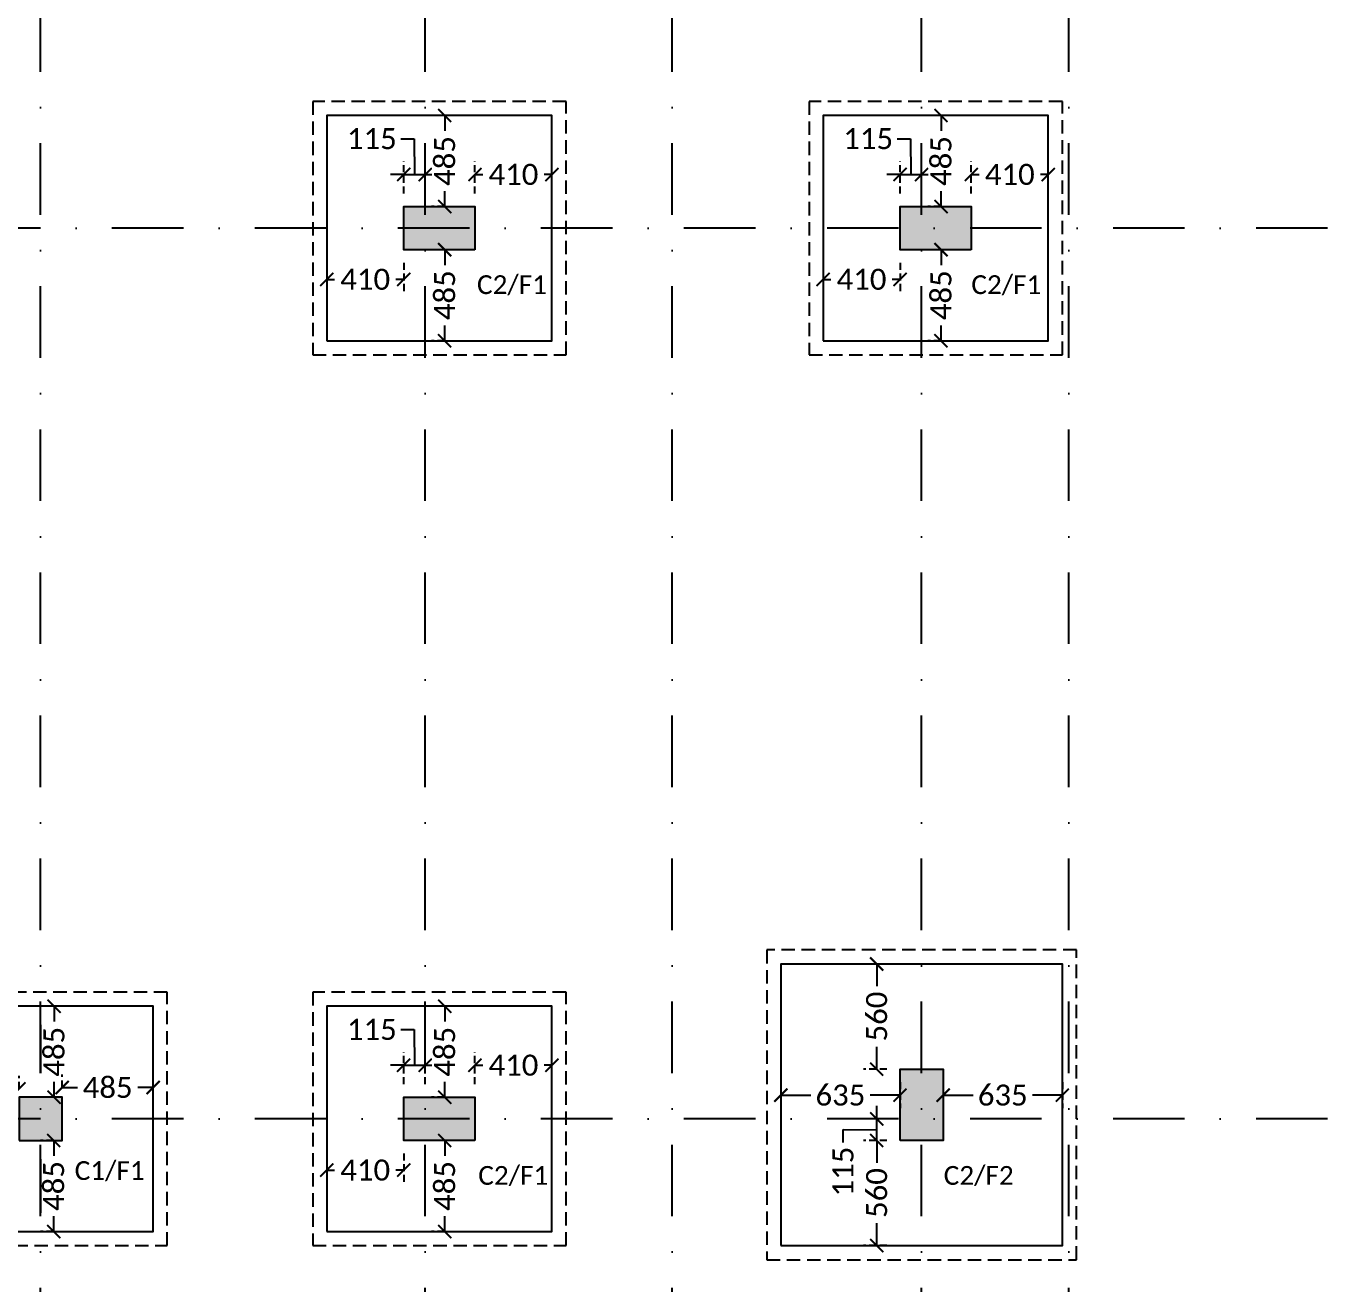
# Model space of a CAD drawing. Header units: millimetres. Extents: x -176651 to 954389, y -469666 to 486614.
# Drawn here: x 791131 to 798115, y 273996 to 280695 of the extents above; entities that cross this region are included whole.
import ezdxf
from ezdxf.xclip import XClip

# ---------------------------------------------------------------- set-up
doc = ezdxf.new("R2010")
doc.units = ezdxf.units.MM
doc.header["$LTSCALE"] = 150
doc.header["$XCLIPFRAME"] = 2
for name, pattern in [('3BHK-W(SB)$0$HIDDEN', [0.375, 0.25, -0.125]), ('DASHDOTX2', [50.8, 25.4, -12.7, 0, -12.7]), ('HIDDEN2', [4.7625, 3.175, -1.5875])]:
    doc.linetypes.add(name, pattern=pattern)
for name, color, linetype in [('ad-Column', 3, 'Continuous'), ('ad-Column Hatch', 125, 'Continuous'), ('ad-Footing line', 2, 'Continuous'), ('ad-Grid', 8, 'DASHDOTX2'), ('ad-PCC line', 8, 'HIDDEN2'), ('ad-Road', 2, 'Continuous'), ('ad-Road Hatch', 8, 'Continuous')]:
    doc.layers.add(name, color=color, linetype=linetype)
doc.layers.add('ad-Foundation text', color=6, linetype='Continuous', true_color=0xff00ff)
doc.layers.add('ad-Internal Dimensions', color=5, linetype='Continuous', true_color=0x0000ff)
doc.styles.get("Standard").update_dxf_attribs({"font": 'calibril.ttf'})
doc.dimstyles.new('A-75-DIM-INT (Framing)', dxfattribs={"dimscale": 100, "dimtxt": 1.6, "dimasz": 1, "dimexe": 1, "dimexo": 1, "dimgap": 0.5, "dimtad": 0, "dimdec": 0, "dimdsep": 46, "dimtxsty": 'Standard', "dimblk": 'ARCHTICK', "dimcen": 0.025, "dimclrd": 5, "dimclre": 5, "dimclrt": 256, "dimazin": 2, "dimtfac": 1, "dimtdec": 0, "dimtmove": 1, "dimatfit": 0, "dimldrblk": 'ARCHTICK', "dimfxl": 1, "dimfxlon": 1, "dimtfill": 1, "dimtolj": 1, "dimtzin": 0, "dimarcsym": 0})

# ---------------------------------------------------------------- blocks, each defined once
blk = doc.blocks.new('_ArchTick')
at = {"color": 0, "linetype": 'ByBlock', "const_width": 0.15}
blk.add_lwpolyline([(-0.5, -0.5), (0.5, 0.5)], dxfattribs=at)
blk = doc.blocks.new('*D128')
at = {"layer": 'ad-Internal Dimensions', "lineweight": -2}
for p, q in [((-7254.4, 361.1), (-7184.4, 361.1)), ((-7184.4, 361.1), (-7182.5, 170.7)), ((-7240, 170.7), (-7310, 170.7)), ((-7240, 170.7), (-7125, 170.7)), ((-7125, 170.7), (-7055, 170.7))]:
    blk.add_line(p, q, dxfattribs=at)
at = {"layer": 'ad-Internal Dimensions', "linetype": '3BHK-W(SB)$0$HIDDEN', "lineweight": -2}
for p, q in [((-7240, 70), (-7240, 240.7)), ((-7125, 70), (-7125, 240.7))]:
    blk.add_line(p, q, dxfattribs=at)
at = {"layer": 'Defpoints', "color": 0}
for p in [(-7125, 170.7), (-7240, 0), (-7125, 0)]:
    blk.add_point(p, dxfattribs=at)
at = {"layer": 'ad-Internal Dimensions', "lineweight": -2, "xscale": 70, "yscale": 70, "zscale": 70}
blk.add_blockref('_ArchTick', (-7240, 170.7), dxfattribs=at)
at = {"layer": 'ad-Internal Dimensions', "lineweight": -2, "xscale": 70, "yscale": 70, "zscale": 70, "rotation": 180}
blk.add_blockref('_ArchTick', (-7125, 170.7), dxfattribs=at)
at = {"layer": 'ad-Internal Dimensions', "insert": (-7409.6, 361.1), "char_height": 112, "attachment_point": 5, "bg_fill": 3, "box_fill_scale": 1.1, "bg_fill_color": 257, "bg_fill_transparency": 0}
blk.add_mtext('\\A1;115', dxfattribs=at)
blk = doc.blocks.new('*D129')
at = {"layer": 'ad-Internal Dimensions', "linetype": '3BHK-W(SB)$0$HIDDEN', "lineweight": -2}
for p, q in [((-7021.5, -230), (-7091.5, -230)), ((-7021.5, -715), (-7091.5, -715))]:
    blk.add_line(p, q, dxfattribs=at)
at = {"layer": 'ad-Internal Dimensions', "lineweight": -2}
for p, q in [((-7021.5, -230), (-7021.5, -311.5)), ((-7021.5, -715), (-7021.5, -633.5))]:
    blk.add_line(p, q, dxfattribs=at)
at = {"layer": 'Defpoints', "color": 0}
for p in [(-6960.5, -230), (-7021.5, -715), (-6960.5, -715)]:
    blk.add_point(p, dxfattribs=at)
at = {"layer": 'ad-Internal Dimensions', "lineweight": -2, "xscale": 70, "yscale": 70, "zscale": 70}
for p, rotation in [((-7021.5, -230), 90), ((-7021.5, -715), 270)]:
    blk.add_blockref('_ArchTick', p, dxfattribs=dict(at, rotation=rotation))
at = {"layer": 'ad-Internal Dimensions', "insert": (-7021.5, -472.5), "char_height": 112, "attachment_point": 5, "rotation": 90, "bg_fill": 3, "box_fill_scale": 1.1, "bg_fill_color": 257, "bg_fill_transparency": 0}
blk.add_mtext('\\A1;485', dxfattribs=at)
blk = doc.blocks.new('*D130')
at = {"layer": 'ad-Internal Dimensions', "linetype": '3BHK-W(SB)$0$HIDDEN', "lineweight": -2}
for p, q in [((-7021.5, 485), (-7091.5, 485)), ((-7021.5, 0), (-7091.5, 0))]:
    blk.add_line(p, q, dxfattribs=at)
at = {"layer": 'ad-Internal Dimensions', "lineweight": -2}
for p, q in [((-7021.5, 485), (-7021.5, 403.5)), ((-7021.5, 0), (-7021.5, 81.5))]:
    blk.add_line(p, q, dxfattribs=at)
at = {"layer": 'Defpoints', "color": 0}
for p in [(-7021.5, 485), (-6960.5, 485), (-6960.5, 0)]:
    blk.add_point(p, dxfattribs=at)
at = {"layer": 'ad-Internal Dimensions', "lineweight": -2, "xscale": 70, "yscale": 70, "zscale": 70}
for p, rotation in [((-7021.5, 485), 90), ((-7021.5, 0), 270)]:
    blk.add_blockref('_ArchTick', p, dxfattribs=dict(at, rotation=rotation))
at = {"layer": 'ad-Internal Dimensions', "insert": (-7021.5, 242.5), "char_height": 112, "attachment_point": 5, "rotation": 90, "bg_fill": 3, "box_fill_scale": 1.1, "bg_fill_color": 257, "bg_fill_transparency": 0}
blk.add_mtext('\\A1;485', dxfattribs=at)
blk = doc.blocks.new('*D131')
at = {"layer": 'ad-Internal Dimensions', "linetype": '3BHK-W(SB)$0$HIDDEN', "lineweight": -2}
for p, q in [((-7650, -300), (-7650, -458.1)), ((-7240, -300), (-7240, -458.1))]:
    blk.add_line(p, q, dxfattribs=at)
at = {"layer": 'ad-Internal Dimensions', "lineweight": -2}
for p, q in [((-7650, -388.1), (-7608.4, -388.1)), ((-7240, -388.1), (-7281.6, -388.1))]:
    blk.add_line(p, q, dxfattribs=at)
at = {"layer": 'Defpoints', "color": 0}
for p in [(-7650, -230), (-7240, -230), (-7650, -388.1)]:
    blk.add_point(p, dxfattribs=at)
at = {"layer": 'ad-Internal Dimensions', "lineweight": -2, "xscale": 70, "yscale": 70, "zscale": 70, "rotation": 180}
blk.add_blockref('_ArchTick', (-7650, -388.1), dxfattribs=at)
at = {"layer": 'ad-Internal Dimensions', "lineweight": -2, "xscale": 70, "yscale": 70, "zscale": 70}
blk.add_blockref('_ArchTick', (-7240, -388.1), dxfattribs=at)
at = {"layer": 'ad-Internal Dimensions', "insert": (-7445, -388.1), "char_height": 112, "attachment_point": 5, "bg_fill": 3, "box_fill_scale": 1.1, "bg_fill_color": 257, "bg_fill_transparency": 0}
blk.add_mtext('\\A1;410', dxfattribs=at)
blk = doc.blocks.new('*D132')
at = {"layer": 'ad-Internal Dimensions', "linetype": '3BHK-W(SB)$0$HIDDEN', "lineweight": -2}
for p, q in [((-6860, 70), (-6860, 240.7)), ((-6450, 70), (-6450, 240.7))]:
    blk.add_line(p, q, dxfattribs=at)
at = {"layer": 'ad-Internal Dimensions', "lineweight": -2}
for p, q in [((-6860, 170.7), (-6818.4, 170.7)), ((-6450, 170.7), (-6491.6, 170.7))]:
    blk.add_line(p, q, dxfattribs=at)
at = {"layer": 'Defpoints', "color": 0}
for p in [(-6860, 170.7), (-6860, 0), (-6450, 0)]:
    blk.add_point(p, dxfattribs=at)
at = {"layer": 'ad-Internal Dimensions', "lineweight": -2, "xscale": 70, "yscale": 70, "zscale": 70, "rotation": 180}
blk.add_blockref('_ArchTick', (-6860, 170.7), dxfattribs=at)
at = {"layer": 'ad-Internal Dimensions', "lineweight": -2, "xscale": 70, "yscale": 70, "zscale": 70}
blk.add_blockref('_ArchTick', (-6450, 170.7), dxfattribs=at)
at = {"layer": 'ad-Internal Dimensions', "insert": (-6655, 170.7), "char_height": 112, "attachment_point": 5, "bg_fill": 3, "box_fill_scale": 1.1, "bg_fill_color": 257, "bg_fill_transparency": 0}
blk.add_mtext('\\A1;410', dxfattribs=at)
blk = doc.blocks.new('*D133')
at = {"layer": 'ad-Internal Dimensions', "lineweight": -2}
for p, q in [((-4609.4, 361.1), (-4539.4, 361.1)), ((-4539.4, 361.1), (-4537.5, 170.7)), ((-4595, 170.7), (-4665, 170.7)), ((-4595, 170.7), (-4480, 170.7)), ((-4480, 170.7), (-4410, 170.7))]:
    blk.add_line(p, q, dxfattribs=at)
at = {"layer": 'ad-Internal Dimensions', "linetype": '3BHK-W(SB)$0$HIDDEN', "lineweight": -2}
for p, q in [((-4595, 70), (-4595, 240.7)), ((-4480, 70), (-4480, 240.7))]:
    blk.add_line(p, q, dxfattribs=at)
at = {"layer": 'Defpoints', "color": 0}
for p in [(-4480, 170.7), (-4595, 0), (-4480, 0)]:
    blk.add_point(p, dxfattribs=at)
at = {"layer": 'ad-Internal Dimensions', "lineweight": -2, "xscale": 70, "yscale": 70, "zscale": 70}
blk.add_blockref('_ArchTick', (-4595, 170.7), dxfattribs=at)
at = {"layer": 'ad-Internal Dimensions', "lineweight": -2, "xscale": 70, "yscale": 70, "zscale": 70, "rotation": 180}
blk.add_blockref('_ArchTick', (-4480, 170.7), dxfattribs=at)
at = {"layer": 'ad-Internal Dimensions', "insert": (-4764.6, 361.1), "char_height": 112, "attachment_point": 5, "bg_fill": 3, "box_fill_scale": 1.1, "bg_fill_color": 257, "bg_fill_transparency": 0}
blk.add_mtext('\\A1;115', dxfattribs=at)
blk = doc.blocks.new('*D134')
at = {"layer": 'ad-Internal Dimensions', "linetype": '3BHK-W(SB)$0$HIDDEN', "lineweight": -2}
for p, q in [((-4376.5, -230), (-4446.5, -230)), ((-4376.5, -715), (-4446.5, -715))]:
    blk.add_line(p, q, dxfattribs=at)
at = {"layer": 'ad-Internal Dimensions', "lineweight": -2}
for p, q in [((-4376.5, -230), (-4376.5, -311.5)), ((-4376.5, -715), (-4376.5, -633.5))]:
    blk.add_line(p, q, dxfattribs=at)
at = {"layer": 'Defpoints', "color": 0}
for p in [(-4315.5, -230), (-4376.5, -715), (-4315.5, -715)]:
    blk.add_point(p, dxfattribs=at)
at = {"layer": 'ad-Internal Dimensions', "lineweight": -2, "xscale": 70, "yscale": 70, "zscale": 70}
for p, rotation in [((-4376.5, -230), 90), ((-4376.5, -715), 270)]:
    blk.add_blockref('_ArchTick', p, dxfattribs=dict(at, rotation=rotation))
at = {"layer": 'ad-Internal Dimensions', "insert": (-4376.5, -472.5), "char_height": 112, "attachment_point": 5, "rotation": 90, "bg_fill": 3, "box_fill_scale": 1.1, "bg_fill_color": 257, "bg_fill_transparency": 0}
blk.add_mtext('\\A1;485', dxfattribs=at)
blk = doc.blocks.new('*D135')
at = {"layer": 'ad-Internal Dimensions', "linetype": '3BHK-W(SB)$0$HIDDEN', "lineweight": -2}
for p, q in [((-4376.5, 485), (-4446.5, 485)), ((-4376.5, 0), (-4446.5, 0))]:
    blk.add_line(p, q, dxfattribs=at)
at = {"layer": 'ad-Internal Dimensions', "lineweight": -2}
for p, q in [((-4376.5, 485), (-4376.5, 403.5)), ((-4376.5, 0), (-4376.5, 81.5))]:
    blk.add_line(p, q, dxfattribs=at)
at = {"layer": 'Defpoints', "color": 0}
for p in [(-4376.5, 485), (-4315.5, 485), (-4315.5, 0)]:
    blk.add_point(p, dxfattribs=at)
at = {"layer": 'ad-Internal Dimensions', "lineweight": -2, "xscale": 70, "yscale": 70, "zscale": 70}
for p, rotation in [((-4376.5, 485), 90), ((-4376.5, 0), 270)]:
    blk.add_blockref('_ArchTick', p, dxfattribs=dict(at, rotation=rotation))
at = {"layer": 'ad-Internal Dimensions', "insert": (-4376.5, 242.5), "char_height": 112, "attachment_point": 5, "rotation": 90, "bg_fill": 3, "box_fill_scale": 1.1, "bg_fill_color": 257, "bg_fill_transparency": 0}
blk.add_mtext('\\A1;485', dxfattribs=at)
blk = doc.blocks.new('*D136')
at = {"layer": 'ad-Internal Dimensions', "linetype": '3BHK-W(SB)$0$HIDDEN', "lineweight": -2}
for p, q in [((-5005, -300), (-5005, -458.1)), ((-4595, -300), (-4595, -458.1))]:
    blk.add_line(p, q, dxfattribs=at)
at = {"layer": 'ad-Internal Dimensions', "lineweight": -2}
for p, q in [((-5005, -388.1), (-4963.4, -388.1)), ((-4595, -388.1), (-4636.6, -388.1))]:
    blk.add_line(p, q, dxfattribs=at)
at = {"layer": 'Defpoints', "color": 0}
for p in [(-5005, -230), (-4595, -230), (-5005, -388.1)]:
    blk.add_point(p, dxfattribs=at)
at = {"layer": 'ad-Internal Dimensions', "lineweight": -2, "xscale": 70, "yscale": 70, "zscale": 70, "rotation": 180}
blk.add_blockref('_ArchTick', (-5005, -388.1), dxfattribs=at)
at = {"layer": 'ad-Internal Dimensions', "lineweight": -2, "xscale": 70, "yscale": 70, "zscale": 70}
blk.add_blockref('_ArchTick', (-4595, -388.1), dxfattribs=at)
at = {"layer": 'ad-Internal Dimensions', "insert": (-4800, -388.1), "char_height": 112, "attachment_point": 5, "bg_fill": 3, "box_fill_scale": 1.1, "bg_fill_color": 257, "bg_fill_transparency": 0}
blk.add_mtext('\\A1;410', dxfattribs=at)
blk = doc.blocks.new('*D137')
at = {"layer": 'ad-Internal Dimensions', "linetype": '3BHK-W(SB)$0$HIDDEN', "lineweight": -2}
for p, q in [((-4215, 70), (-4215, 240.7)), ((-3805, 70), (-3805, 240.7))]:
    blk.add_line(p, q, dxfattribs=at)
at = {"layer": 'ad-Internal Dimensions', "lineweight": -2}
for p, q in [((-4215, 170.7), (-4173.4, 170.7)), ((-3805, 170.7), (-3846.6, 170.7))]:
    blk.add_line(p, q, dxfattribs=at)
at = {"layer": 'Defpoints', "color": 0}
for p in [(-4215, 170.7), (-4215, 0), (-3805, 0)]:
    blk.add_point(p, dxfattribs=at)
at = {"layer": 'ad-Internal Dimensions', "lineweight": -2, "xscale": 70, "yscale": 70, "zscale": 70, "rotation": 180}
blk.add_blockref('_ArchTick', (-4215, 170.7), dxfattribs=at)
at = {"layer": 'ad-Internal Dimensions', "lineweight": -2, "xscale": 70, "yscale": 70, "zscale": 70}
blk.add_blockref('_ArchTick', (-3805, 170.7), dxfattribs=at)
at = {"layer": 'ad-Internal Dimensions', "insert": (-4010, 170.7), "char_height": 112, "attachment_point": 5, "bg_fill": 3, "box_fill_scale": 1.1, "bg_fill_color": 257, "bg_fill_transparency": 0}
blk.add_mtext('\\A1;410', dxfattribs=at)
blk = doc.blocks.new('*D143')
at = {"layer": 'ad-Internal Dimensions', "lineweight": -2}
for p, q in [((-7254.4, -4383.9), (-7184.4, -4383.9)), ((-7184.4, -4383.9), (-7182.5, -4574.3)), ((-7240, -4574.3), (-7310, -4574.3)), ((-7240, -4574.3), (-7125, -4574.3)), ((-7125, -4574.3), (-7055, -4574.3))]:
    blk.add_line(p, q, dxfattribs=at)
at = {"layer": 'ad-Internal Dimensions', "linetype": '3BHK-W(SB)$0$HIDDEN', "lineweight": -2}
for p, q in [((-7240, -4675), (-7240, -4504.3)), ((-7125, -4675), (-7125, -4504.3))]:
    blk.add_line(p, q, dxfattribs=at)
at = {"layer": 'Defpoints', "color": 0}
for p in [(-7125, -4574.3), (-7240, -4745), (-7125, -4745)]:
    blk.add_point(p, dxfattribs=at)
at = {"layer": 'ad-Internal Dimensions', "lineweight": -2, "xscale": 70, "yscale": 70, "zscale": 70}
blk.add_blockref('_ArchTick', (-7240, -4574.3), dxfattribs=at)
at = {"layer": 'ad-Internal Dimensions', "lineweight": -2, "xscale": 70, "yscale": 70, "zscale": 70, "rotation": 180}
blk.add_blockref('_ArchTick', (-7125, -4574.3), dxfattribs=at)
at = {"layer": 'ad-Internal Dimensions', "insert": (-7409.6, -4383.9), "char_height": 112, "attachment_point": 5, "bg_fill": 3, "box_fill_scale": 1.1, "bg_fill_color": 257, "bg_fill_transparency": 0}
blk.add_mtext('\\A1;115', dxfattribs=at)
blk = doc.blocks.new('*D144')
at = {"layer": 'ad-Internal Dimensions', "linetype": '3BHK-W(SB)$0$HIDDEN', "lineweight": -2}
for p, q in [((-7021.5, -4975), (-7091.5, -4975)), ((-7021.5, -5460), (-7091.5, -5460))]:
    blk.add_line(p, q, dxfattribs=at)
at = {"layer": 'ad-Internal Dimensions', "lineweight": -2}
for p, q in [((-7021.5, -4975), (-7021.5, -5056.5)), ((-7021.5, -5460), (-7021.5, -5378.5))]:
    blk.add_line(p, q, dxfattribs=at)
at = {"layer": 'Defpoints', "color": 0}
for p in [(-6960.5, -4975), (-7021.5, -5460), (-6960.5, -5460)]:
    blk.add_point(p, dxfattribs=at)
at = {"layer": 'ad-Internal Dimensions', "lineweight": -2, "xscale": 70, "yscale": 70, "zscale": 70}
for p, rotation in [((-7021.5, -4975), 90), ((-7021.5, -5460), 270)]:
    blk.add_blockref('_ArchTick', p, dxfattribs=dict(at, rotation=rotation))
at = {"layer": 'ad-Internal Dimensions', "insert": (-7021.5, -5217.5), "char_height": 112, "attachment_point": 5, "rotation": 90, "bg_fill": 3, "box_fill_scale": 1.1, "bg_fill_color": 257, "bg_fill_transparency": 0}
blk.add_mtext('\\A1;485', dxfattribs=at)
blk = doc.blocks.new('*D145')
at = {"layer": 'ad-Internal Dimensions', "linetype": '3BHK-W(SB)$0$HIDDEN', "lineweight": -2}
for p, q in [((-7021.5, -4260), (-7091.5, -4260)), ((-7021.5, -4745), (-7091.5, -4745))]:
    blk.add_line(p, q, dxfattribs=at)
at = {"layer": 'ad-Internal Dimensions', "lineweight": -2}
for p, q in [((-7021.5, -4260), (-7021.5, -4341.5)), ((-7021.5, -4745), (-7021.5, -4663.5))]:
    blk.add_line(p, q, dxfattribs=at)
at = {"layer": 'Defpoints', "color": 0}
for p in [(-7021.5, -4260), (-6960.5, -4260), (-6960.5, -4745)]:
    blk.add_point(p, dxfattribs=at)
at = {"layer": 'ad-Internal Dimensions', "lineweight": -2, "xscale": 70, "yscale": 70, "zscale": 70}
for p, rotation in [((-7021.5, -4260), 90), ((-7021.5, -4745), 270)]:
    blk.add_blockref('_ArchTick', p, dxfattribs=dict(at, rotation=rotation))
at = {"layer": 'ad-Internal Dimensions', "insert": (-7021.5, -4502.5), "char_height": 112, "attachment_point": 5, "rotation": 90, "bg_fill": 3, "box_fill_scale": 1.1, "bg_fill_color": 257, "bg_fill_transparency": 0}
blk.add_mtext('\\A1;485', dxfattribs=at)
blk = doc.blocks.new('*D146')
at = {"layer": 'ad-Internal Dimensions', "linetype": '3BHK-W(SB)$0$HIDDEN', "lineweight": -2}
for p, q in [((-7650, -5045), (-7650, -5203.1)), ((-7240, -5045), (-7240, -5203.1))]:
    blk.add_line(p, q, dxfattribs=at)
at = {"layer": 'ad-Internal Dimensions', "lineweight": -2}
for p, q in [((-7650, -5133.1), (-7608.4, -5133.1)), ((-7240, -5133.1), (-7281.6, -5133.1))]:
    blk.add_line(p, q, dxfattribs=at)
at = {"layer": 'Defpoints', "color": 0}
for p in [(-7650, -4975), (-7240, -4975), (-7650, -5133.1)]:
    blk.add_point(p, dxfattribs=at)
at = {"layer": 'ad-Internal Dimensions', "lineweight": -2, "xscale": 70, "yscale": 70, "zscale": 70, "rotation": 180}
blk.add_blockref('_ArchTick', (-7650, -5133.1), dxfattribs=at)
at = {"layer": 'ad-Internal Dimensions', "lineweight": -2, "xscale": 70, "yscale": 70, "zscale": 70}
blk.add_blockref('_ArchTick', (-7240, -5133.1), dxfattribs=at)
at = {"layer": 'ad-Internal Dimensions', "insert": (-7445, -5133.1), "char_height": 112, "attachment_point": 5, "bg_fill": 3, "box_fill_scale": 1.1, "bg_fill_color": 257, "bg_fill_transparency": 0}
blk.add_mtext('\\A1;410', dxfattribs=at)
blk = doc.blocks.new('*D147')
at = {"layer": 'ad-Internal Dimensions', "linetype": '3BHK-W(SB)$0$HIDDEN', "lineweight": -2}
for p, q in [((-6860, -4675), (-6860, -4504.3)), ((-6450, -4675), (-6450, -4504.3))]:
    blk.add_line(p, q, dxfattribs=at)
at = {"layer": 'ad-Internal Dimensions', "lineweight": -2}
for p, q in [((-6860, -4574.3), (-6818.4, -4574.3)), ((-6450, -4574.3), (-6491.6, -4574.3))]:
    blk.add_line(p, q, dxfattribs=at)
at = {"layer": 'Defpoints', "color": 0}
for p in [(-6860, -4574.3), (-6860, -4745), (-6450, -4745)]:
    blk.add_point(p, dxfattribs=at)
at = {"layer": 'ad-Internal Dimensions', "lineweight": -2, "xscale": 70, "yscale": 70, "zscale": 70, "rotation": 180}
blk.add_blockref('_ArchTick', (-6860, -4574.3), dxfattribs=at)
at = {"layer": 'ad-Internal Dimensions', "lineweight": -2, "xscale": 70, "yscale": 70, "zscale": 70}
blk.add_blockref('_ArchTick', (-6450, -4574.3), dxfattribs=at)
at = {"layer": 'ad-Internal Dimensions', "insert": (-6655, -4574.3), "char_height": 112, "attachment_point": 5, "bg_fill": 3, "box_fill_scale": 1.1, "bg_fill_color": 257, "bg_fill_transparency": 0}
blk.add_mtext('\\A1;410', dxfattribs=at)
blk = doc.blocks.new('*D215')
at = {"layer": 'ad-Internal Dimensions', "linetype": '3BHK-W(SB)$0$HIDDEN', "lineweight": -2}
for p, q in [((-4665, -4035), (-4789.3, -4035)), ((-4665, -4595), (-4789.3, -4595))]:
    blk.add_line(p, q, dxfattribs=at)
at = {"layer": 'ad-Internal Dimensions', "lineweight": -2}
for p, q in [((-4719.3, -4035), (-4719.3, -4153.7)), ((-4719.3, -4595), (-4719.3, -4476.3))]:
    blk.add_line(p, q, dxfattribs=at)
at = {"layer": 'Defpoints', "color": 0}
for p in [(-4719.3, -4035), (-4595, -4035), (-4595, -4595)]:
    blk.add_point(p, dxfattribs=at)
at = {"layer": 'ad-Internal Dimensions', "lineweight": -2, "xscale": 70, "yscale": 70, "zscale": 70}
for p, rotation in [((-4719.3, -4035), 90), ((-4719.3, -4595), 270)]:
    blk.add_blockref('_ArchTick', p, dxfattribs=dict(at, rotation=rotation))
at = {"layer": 'ad-Internal Dimensions', "insert": (-4719.3, -4315), "char_height": 112, "attachment_point": 5, "rotation": 90, "bg_fill": 3, "box_fill_scale": 1.1, "bg_fill_color": 257, "bg_fill_transparency": 0}
blk.add_mtext('\\A1;560', dxfattribs=at)
blk = doc.blocks.new('*D216')
at = {"layer": 'ad-Internal Dimensions', "linetype": '3BHK-W(SB)$0$HIDDEN', "lineweight": -2}
for p, q in [((-4665, -4975), (-4789.3, -4975)), ((-4665, -5535), (-4789.3, -5535))]:
    blk.add_line(p, q, dxfattribs=at)
at = {"layer": 'ad-Internal Dimensions', "lineweight": -2}
for p, q in [((-4719.3, -4975), (-4719.3, -5093.7)), ((-4719.3, -5535), (-4719.3, -5416.3))]:
    blk.add_line(p, q, dxfattribs=at)
at = {"layer": 'Defpoints', "color": 0}
for p in [(-4595, -4975), (-4719.3, -5535), (-4595, -5535)]:
    blk.add_point(p, dxfattribs=at)
at = {"layer": 'ad-Internal Dimensions', "lineweight": -2, "xscale": 70, "yscale": 70, "zscale": 70}
for p, rotation in [((-4719.3, -4975), 90), ((-4719.3, -5535), 270)]:
    blk.add_blockref('_ArchTick', p, dxfattribs=dict(at, rotation=rotation))
at = {"layer": 'ad-Internal Dimensions', "insert": (-4719.3, -5255), "char_height": 112, "attachment_point": 5, "rotation": 90, "bg_fill": 3, "box_fill_scale": 1.1, "bg_fill_color": 257, "bg_fill_transparency": 0}
blk.add_mtext('\\A1;560', dxfattribs=at)
blk = doc.blocks.new('*D217')
at = {"layer": 'ad-Internal Dimensions', "lineweight": -2}
for p, q in [((-4719.3, -4860), (-4719.3, -4790)), ((-4719.3, -4975), (-4719.3, -4860)), ((-4898.6, -4985.7), (-4898.6, -4915.7)), ((-4898.6, -4915.7), (-4719.3, -4917.5)), ((-4719.3, -4975), (-4719.3, -5045))]:
    blk.add_line(p, q, dxfattribs=at)
at = {"layer": 'ad-Internal Dimensions', "linetype": '3BHK-W(SB)$0$HIDDEN', "lineweight": -2}
for p, q in [((-4665, -4860), (-4789.3, -4860)), ((-4665, -4975), (-4789.3, -4975))]:
    blk.add_line(p, q, dxfattribs=at)
at = {"layer": 'Defpoints', "color": 0}
for p in [(-4719.3, -4860), (-4595, -4860), (-4595, -4975)]:
    blk.add_point(p, dxfattribs=at)
at = {"layer": 'ad-Internal Dimensions', "lineweight": -2, "xscale": 70, "yscale": 70, "zscale": 70}
for p, rotation in [((-4719.3, -4860), 270), ((-4719.3, -4975), 90)]:
    blk.add_blockref('_ArchTick', p, dxfattribs=dict(at, rotation=rotation))
at = {"layer": 'ad-Internal Dimensions', "insert": (-4898.6, -5140.9), "char_height": 112, "attachment_point": 5, "rotation": 90, "bg_fill": 3, "box_fill_scale": 1.1, "bg_fill_color": 257, "bg_fill_transparency": 0}
blk.add_mtext('\\A1;115', dxfattribs=at)
blk = doc.blocks.new('*D218')
at = {"layer": 'ad-Internal Dimensions', "linetype": '3BHK-W(SB)$0$HIDDEN', "lineweight": -2}
for p, q in [((-5230, -4665), (-5230, -4803.8)), ((-4595, -4665), (-4595, -4803.8))]:
    blk.add_line(p, q, dxfattribs=at)
at = {"layer": 'ad-Internal Dimensions', "lineweight": -2}
for p, q in [((-5230, -4733.8), (-5070.7, -4733.8)), ((-4595, -4733.8), (-4754.3, -4733.8))]:
    blk.add_line(p, q, dxfattribs=at)
at = {"layer": 'Defpoints', "color": 0}
for p in [(-5230, -4595), (-4595, -4595), (-5230, -4733.8)]:
    blk.add_point(p, dxfattribs=at)
at = {"layer": 'ad-Internal Dimensions', "lineweight": -2, "xscale": 70, "yscale": 70, "zscale": 70, "rotation": 180}
blk.add_blockref('_ArchTick', (-5230, -4733.8), dxfattribs=at)
at = {"layer": 'ad-Internal Dimensions', "lineweight": -2, "xscale": 70, "yscale": 70, "zscale": 70}
blk.add_blockref('_ArchTick', (-4595, -4733.8), dxfattribs=at)
at = {"layer": 'ad-Internal Dimensions', "insert": (-4912.5, -4733.8), "char_height": 112, "attachment_point": 5, "bg_fill": 3, "box_fill_scale": 1.1, "bg_fill_color": 257, "bg_fill_transparency": 0}
blk.add_mtext('\\A1;635', dxfattribs=at)
blk = doc.blocks.new('*D219')
at = {"layer": 'ad-Internal Dimensions', "linetype": '3BHK-W(SB)$0$HIDDEN', "lineweight": -2}
for p, q in [((-4365, -4665), (-4365, -4803.8)), ((-3730, -4665), (-3730, -4803.8))]:
    blk.add_line(p, q, dxfattribs=at)
at = {"layer": 'ad-Internal Dimensions', "lineweight": -2}
for p, q in [((-4365, -4733.8), (-4205.7, -4733.8)), ((-3730, -4733.8), (-3889.3, -4733.8))]:
    blk.add_line(p, q, dxfattribs=at)
at = {"layer": 'Defpoints', "color": 0}
for p in [(-4365, -4595), (-3730, -4595), (-3730, -4733.8)]:
    blk.add_point(p, dxfattribs=at)
at = {"layer": 'ad-Internal Dimensions', "lineweight": -2, "xscale": 70, "yscale": 70, "zscale": 70, "rotation": 180}
blk.add_blockref('_ArchTick', (-4365, -4733.8), dxfattribs=at)
at = {"layer": 'ad-Internal Dimensions', "lineweight": -2, "xscale": 70, "yscale": 70, "zscale": 70}
blk.add_blockref('_ArchTick', (-3730, -4733.8), dxfattribs=at)
at = {"layer": 'ad-Internal Dimensions', "insert": (-4047.5, -4733.8), "char_height": 112, "attachment_point": 5, "bg_fill": 3, "box_fill_scale": 1.1, "bg_fill_color": 257, "bg_fill_transparency": 0}
blk.add_mtext('\\A1;635', dxfattribs=at)
blk = doc.blocks.new('*D235')
at = {"layer": 'ad-Internal Dimensions', "linetype": '3BHK-W(SB)$0$HIDDEN', "lineweight": -2}
for p, q in [((-9103.3, -4260), (-9173.3, -4260)), ((-9103.3, -4745), (-9173.3, -4745))]:
    blk.add_line(p, q, dxfattribs=at)
at = {"layer": 'ad-Internal Dimensions', "lineweight": -2}
for p, q in [((-9103.3, -4260), (-9103.3, -4341.5)), ((-9103.3, -4745), (-9103.3, -4663.5))]:
    blk.add_line(p, q, dxfattribs=at)
at = {"layer": 'Defpoints', "color": 0}
for p in [(-9103.3, -4260), (-9060.8, -4260), (-9060.8, -4745)]:
    blk.add_point(p, dxfattribs=at)
at = {"layer": 'ad-Internal Dimensions', "lineweight": -2, "xscale": 70, "yscale": 70, "zscale": 70}
for p, rotation in [((-9103.3, -4260), 90), ((-9103.3, -4745), 270)]:
    blk.add_blockref('_ArchTick', p, dxfattribs=dict(at, rotation=rotation))
at = {"layer": 'ad-Internal Dimensions', "insert": (-9103.3, -4502.5), "char_height": 112, "attachment_point": 5, "rotation": 90, "bg_fill": 3, "box_fill_scale": 1.1, "bg_fill_color": 257, "bg_fill_transparency": 0}
blk.add_mtext('\\A1;485', dxfattribs=at)
blk = doc.blocks.new('*D236')
at = {"layer": 'ad-Internal Dimensions', "linetype": '3BHK-W(SB)$0$HIDDEN', "lineweight": -2}
for p, q in [((-9105.2, -4975), (-9175.2, -4975)), ((-9105.2, -5460), (-9175.2, -5460))]:
    blk.add_line(p, q, dxfattribs=at)
at = {"layer": 'ad-Internal Dimensions', "lineweight": -2}
for p, q in [((-9105.2, -4975), (-9105.2, -5056.5)), ((-9105.2, -5460), (-9105.2, -5378.5))]:
    blk.add_line(p, q, dxfattribs=at)
at = {"layer": 'Defpoints', "color": 0}
for p in [(-9060.8, -4975), (-9105.2, -5460), (-9060.8, -5460)]:
    blk.add_point(p, dxfattribs=at)
at = {"layer": 'ad-Internal Dimensions', "lineweight": -2, "xscale": 70, "yscale": 70, "zscale": 70}
for p, rotation in [((-9105.2, -4975), 90), ((-9105.2, -5460), 270)]:
    blk.add_blockref('_ArchTick', p, dxfattribs=dict(at, rotation=rotation))
at = {"layer": 'ad-Internal Dimensions', "insert": (-9105.2, -5217.5), "char_height": 112, "attachment_point": 5, "rotation": 90, "bg_fill": 3, "box_fill_scale": 1.1, "bg_fill_color": 257, "bg_fill_transparency": 0}
blk.add_mtext('\\A1;485', dxfattribs=at)
blk = doc.blocks.new('*D237')
at = {"layer": 'ad-Internal Dimensions', "linetype": '3BHK-W(SB)$0$HIDDEN', "lineweight": -2}
for p, q in [((-9775, -4699.9), (-9775, -4629.9)), ((-9290, -4699.9), (-9290, -4629.9))]:
    blk.add_line(p, q, dxfattribs=at)
at = {"layer": 'ad-Internal Dimensions', "lineweight": -2}
for p, q in [((-9775, -4699.9), (-9693.5, -4699.9)), ((-9290, -4699.9), (-9371.5, -4699.9))]:
    blk.add_line(p, q, dxfattribs=at)
at = {"layer": 'Defpoints', "color": 0}
for p in [(-9775, -4699.9), (-9775, -4745), (-9290, -4745)]:
    blk.add_point(p, dxfattribs=at)
at = {"layer": 'ad-Internal Dimensions', "lineweight": -2, "xscale": 70, "yscale": 70, "zscale": 70, "rotation": 180}
blk.add_blockref('_ArchTick', (-9775, -4699.9), dxfattribs=at)
at = {"layer": 'ad-Internal Dimensions', "lineweight": -2, "xscale": 70, "yscale": 70, "zscale": 70}
blk.add_blockref('_ArchTick', (-9290, -4699.9), dxfattribs=at)
at = {"layer": 'ad-Internal Dimensions', "insert": (-9532.5, -4699.9), "char_height": 112, "attachment_point": 5, "bg_fill": 3, "box_fill_scale": 1.1, "bg_fill_color": 257, "bg_fill_transparency": 0}
blk.add_mtext('\\A1;485', dxfattribs=at)
blk = doc.blocks.new('*D238')
at = {"layer": 'ad-Internal Dimensions', "linetype": '3BHK-W(SB)$0$HIDDEN', "lineweight": -2}
for p, q in [((-9060, -4692.8), (-9060, -4622.8)), ((-8575, -4692.8), (-8575, -4622.8))]:
    blk.add_line(p, q, dxfattribs=at)
at = {"layer": 'ad-Internal Dimensions', "lineweight": -2}
for p, q in [((-9060, -4692.8), (-8978.5, -4692.8)), ((-8575, -4692.8), (-8656.5, -4692.8))]:
    blk.add_line(p, q, dxfattribs=at)
at = {"layer": 'Defpoints', "color": 0}
for p in [(-9060, -4745), (-8575, -4692.8), (-8575, -4745)]:
    blk.add_point(p, dxfattribs=at)
at = {"layer": 'ad-Internal Dimensions', "lineweight": -2, "xscale": 70, "yscale": 70, "zscale": 70, "rotation": 180}
blk.add_blockref('_ArchTick', (-9060, -4692.8), dxfattribs=at)
at = {"layer": 'ad-Internal Dimensions', "lineweight": -2, "xscale": 70, "yscale": 70, "zscale": 70}
blk.add_blockref('_ArchTick', (-8575, -4692.8), dxfattribs=at)
at = {"layer": 'ad-Internal Dimensions', "insert": (-8817.5, -4692.8), "char_height": 112, "attachment_point": 5, "bg_fill": 3, "box_fill_scale": 1.1, "bg_fill_color": 257, "bg_fill_transparency": 0}
blk.add_mtext('\\A1;485', dxfattribs=at)
blk = doc.blocks.new('A$C4fb60e89')
at = {"layer": 'ad-Road Hatch', "ltscale": 5, "transparency": 33554687}
h = blk.add_hatch(dxfattribs=at)
h.set_pattern_fill('AR-HBONE', color=256, scale=15)
h.set_pattern_definition([(45, (-193247.7, -428758.8), (0, 2155.2615), [4572, -1524]), (135, (-192170.1, -427681.1), (2e-13, 2155.2615), [4572, -1524])])
h.paths.add_polyline_path([(175594.5, -250241), (169177.9, -249341.1), (167473.5, -249057.1), (167473.5, -138693.9), (101313.5, -138693.9), (101313.5, -199953.9), (101307.7, -237994.6), (101040.4, -268291), (101007.7, -280967.7), (101066.4, -293683.6), (101242.5, -311127.2), (100909.9, -319343.6), (100949.1, -333937.5), (100668.7, -366959.6), (100727.3, -390982.9), (100668.7, -404585.6), (100538.2, -420418.5), (100466.5, -428758.8), (92426.2, -427265.5), (92163.5, -427209.5), (92163.5, -321453.9), (24803.5, -321453.9), (24803.5, -412960.5), (15653.5, -411028.6), (15653.5, -321452.2), (-19535.1, -321452.2), (-34427.5, -319476.7), (-65207.4, -315394.6), (-171770.1, -301268.1), (-185853.9, -298333.1), (-193247.7, -296831.5), (-193244, -292907.6), (-191913.8, -285219.4), (-191838.8, -284678.8), (-183397.4, -286393.2), (-169722.9, -289242.8), (-53141.2, -304697.5), (-18730.1, -309262.2), (15653.3, -309262.2), (15653.5, 703.4), (24803.5, 1114.6), (24803.5, -129543.9), (92163.5, -129543.9), (92163.5, 15133.3), (101313.5, 17712.8), (101313.5, -129543.9), (167473.5, -129543.9), (167473.5, 35551.6), (175738, 37855), (175848.8, 28595.3), (175835.8, 25947.4), (175777.1, 14040.5), (175855.3, 2315.8), (175659.7, -18036.1), (175731.4, -34038.6), (175718.4, -46839.2), (175672.7, -63402.4), (175816.2, -82071.9), (175542.3, -106356), (175490.2, -124640.8), (175574.9, -145018.8), (175731.4, -168892), (175796.6, -181268.8), (175796.6, -192667.4), (175744.5, -208200.3), (175829.2, -223276.8), (175887.9, -234871.1)])
h.paths.add_polyline_path([(24803.5, -309263.9), (92163.5, -309263.9), (92163.5, -138693.9), (24803.5, -138693.9)], flags=16)
blk = doc.blocks.new("Plot's Boundary")
at = {"layer": 'ad-Road', "ltscale": 5}
blk.add_blockref('A$C4fb60e89', (191838.8, 428758.8), dxfattribs=at)
blk = doc.blocks.new('1625W_Grid')
at = {"layer": 'ad-Grid', "ltscale": 0.1}
for points in [[(3298.6, -3643.6), (3298.6, -3393.6), (2945, -3190), (2945, 15870), (3298.6, 16073.6), (3298.6, 16323.6)], [(7993.6, -3643.6), (7993.6, -3393.6), (7640, -3190), (7640, 15870), (7993.6, 16073.6), (7993.6, 16323.6)], [(4995, -3190), (4995, 15870)], [(6310, -3190), (6310, 15870)], [(8425, -3190), (8425, 15870)], [(15900, 13505), (-3780, 13505)], [(15900, 8760), (-3780, 8760)]]:
    blk.add_lwpolyline(points, dxfattribs=at)
blk = doc.blocks.new('zw$6AA0')
at = {"layer": 'ad-Column Hatch', "transparency": 33554687}
h = blk.add_hatch(color=256, dxfattribs=at)
h.dxf.hatch_style = 1
h.paths.add_polyline_path([(0, -230), (380, -230), (380, 0), (0, 0)])
at = {"layer": 'ad-Column'}
blk.add_lwpolyline([(0, -230), (380, -230), (380, 0), (0, 0)], close=True, dxfattribs=at)
blk = doc.blocks.new('zw$C199')
at = {"layer": 'ad-Column Hatch', "transparency": 33554687}
h = blk.add_hatch(color=256, dxfattribs=at)
h.dxf.hatch_style = 1
h.paths.add_polyline_path([(0, 0), (230, 0), (230, 230), (0, 230)])
at = {"layer": 'ad-Column'}
blk.add_lwpolyline([(0, 0), (230, 0), (230, 230), (0, 230)], close=True, dxfattribs=at)
blk = doc.blocks.new('1625W_Columns')
at = {"layer": 'ad-Column', "xscale": -1}
for p, rotation in [((5260, 13620), 359.9999999999999), ((7905, 13620), 359.9999999999999), ((7755, 8645), 270), ((5260, 8875), 359.9999999999999)]:
    blk.add_blockref('zw$6AA0', p, dxfattribs=dict(at, rotation=rotation))
at = {"layer": 'ad-Column', "rotation": 359.9999999999999}
blk.add_blockref('zw$C199', (2830, 8645), dxfattribs=at)
blk = doc.blocks.new('A$C26f4352e')
at = {"layer": 'ad-Foundation text', "char_height": 100, "width": 349.312, "attachment_point": 5}
for s, insert in [('\\pxt5;C2/F1', (-6662.9, -419.5)), ('\\pxt5;C2/F1', (-4028.4, -419.5)), ('\\pxt5;C1/F1', (-8806.8, -5138.7)), ('\\pxt5;C2/F1', (-6656.1, -5164.5)), ('\\pxt5;C2/F2', (-4175.7, -5164.5))]:
    blk.add_mtext(s, dxfattribs=dict(at, insert=insert))
blk = doc.blocks.new('A$Cf8271b05')
at = {"layer": 'ad-Footing line'}
for points in [[(4470, -485), (5670, -485), (5670, 715), (4470, 715)], [(7115, -485), (8315, -485), (8315, 715), (7115, 715)], [(6890, -5305), (8390, -5305), (8390, -3805), (6890, -3805)], [(2345, -5230), (3545, -5230), (3545, -4030), (2345, -4030)], [(4470, -5230), (5670, -5230), (5670, -4030), (4470, -4030)]]:
    blk.add_lwpolyline(points, close=True, dxfattribs=at)
at = {"layer": 'ad-PCC line', "ltscale": 0.15}
for points in [[(4395, -560), (5745, -560), (5745, 790), (4395, 790)], [(7040, -560), (8390, -560), (8390, 790), (7040, 790)], [(6815, -5380), (8465, -5380), (8465, -3730), (6815, -3730)], [(2270, -5305), (3620, -5305), (3620, -3955), (2270, -3955)], [(4395, -5305), (5745, -5305), (5745, -3955), (4395, -3955)]]:
    blk.add_lwpolyline(points, close=True, dxfattribs=at)
blk = doc.blocks.new('A$C2bbc0394')
at = {"layer": 'ad-Internal Dimensions'}
for base, p1, p2, picture, middle in [((-7125, 170.7), (-7240, 0), (-7125, 0), '*D128', (-7289.4, 361.1)), ((-4480, 170.7), (-4595, 0), (-4480, 0), '*D133', (-4644.4, 361.1)), ((-7125, -4574.3), (-7240, -4745), (-7125, -4745), '*D143', (-7289.4, -4383.9))]:
    dim = blk.add_linear_dim(base=base, p1=p1, p2=p2, dimstyle='A-75-DIM-INT (Framing)', override={"dimscale": 70, "dimblk": 'ArchTick', "dimclrd": 256, "dimclre": 256, "dimfxl": 10, "dimtfill": 1, "dimtfillclr": 0}, dxfattribs=at)
    dim.commit()
    dim.dimension.update_dxf_attribs({"geometry": picture, "text_midpoint": middle, "dimtype": 128})
for base, p1, p2, override, picture, middle in [((-6860, 170.7), (-6450, 0), (-6860, 0), {"dimscale": 70, "dimblk": 'ArchTick', "dimclrd": 256, "dimclre": 256, "dimfxl": 10, "dimtfill": 1, "dimtfillclr": 0}, '*D132', (-6655, 170.7)), ((-4215, 170.7), (-3805, 0), (-4215, 0), {"dimscale": 70, "dimblk": 'ArchTick', "dimclrd": 256, "dimclre": 256, "dimfxl": 10, "dimtfill": 1, "dimtfillclr": 0}, '*D137', (-4010, 170.7)), ((-7650, -388.1), (-7240, -230), (-7650, -230), {"dimscale": 70, "dimblk": 'ArchTick', "dimclrd": 256, "dimclre": 256, "dimfxl": 10, "dimtfill": 1, "dimtfillclr": 0}, '*D131', (-7445, -388.1)), ((-5005, -388.1), (-4595, -230), (-5005, -230), {"dimscale": 70, "dimblk": 'ArchTick', "dimclrd": 256, "dimclre": 256, "dimfxl": 10, "dimtfill": 1, "dimtfillclr": 0}, '*D136', (-4800, -388.1)), ((-6860, -4574.3), (-6450, -4745), (-6860, -4745), {"dimscale": 70, "dimblk": 'ArchTick', "dimclrd": 256, "dimclre": 256, "dimfxl": 10, "dimtfill": 1, "dimtfillclr": 0}, '*D147', (-6655, -4574.3)), ((-5230, -4733.8), (-4595, -4595), (-5230, -4595), {"dimscale": 70, "dimclrd": 256, "dimclre": 256, "dimfxl": 10}, '*D218', (-4912.5, -4733.8)), ((-3730, -4733.8), (-4365, -4595), (-3730, -4595), {"dimscale": 70, "dimclrd": 256, "dimclre": 256, "dimfxl": 10}, '*D219', (-4047.5, -4733.8)), ((-9775, -4699.9), (-9290, -4745), (-9775, -4745), {"dimscale": 70, "dimclrd": 256, "dimclre": 256, "dimfxl": 10}, '*D237', (-9532.5, -4699.9)), ((-7650, -5133.1), (-7240, -4975), (-7650, -4975), {"dimscale": 70, "dimblk": 'ArchTick', "dimclrd": 256, "dimclre": 256, "dimfxl": 10, "dimtfill": 1, "dimtfillclr": 0}, '*D146', (-7445, -5133.1))]:
    dim = blk.add_linear_dim(base=base, p1=p1, p2=p2, dimstyle='A-75-DIM-INT (Framing)', override=override, dxfattribs=at)
    dim.commit()
    dim.dimension.update_dxf_attribs({"geometry": picture, "text_midpoint": middle})
for base, p1, p2, override, picture, middle in [((-7021.5, -715), (-6960.5, -230), (-6960.5, -715), {"dimscale": 70, "dimblk": 'ArchTick', "dimclrd": 256, "dimclre": 256, "dimfxl": 10, "dimtfill": 1, "dimtfillclr": 0}, '*D129', (-7021.5, -472.5)), ((-4376.5, -715), (-4315.5, -230), (-4315.5, -715), {"dimscale": 70, "dimblk": 'ArchTick', "dimclrd": 256, "dimclre": 256, "dimfxl": 10, "dimtfill": 1, "dimtfillclr": 0}, '*D134', (-4376.5, -472.5)), ((-9103.3, -4260), (-9060.8, -4745), (-9060.8, -4260), {"dimscale": 70, "dimclrd": 256, "dimclre": 256, "dimfxl": 10}, '*D235', (-9103.3, -4502.5)), ((-9105.2, -5460), (-9060.8, -4975), (-9060.8, -5460), {"dimscale": 70, "dimclrd": 256, "dimclre": 256, "dimfxl": 10}, '*D236', (-9105.2, -5217.5)), ((-7021.5, -5460), (-6960.5, -4975), (-6960.5, -5460), {"dimscale": 70, "dimblk": 'ArchTick', "dimclrd": 256, "dimclre": 256, "dimfxl": 10, "dimtfill": 1, "dimtfillclr": 0}, '*D144', (-7021.5, -5217.5)), ((-4719.3, -5535), (-4595, -4975), (-4595, -5535), {"dimscale": 70, "dimclrd": 256, "dimclre": 256, "dimfxl": 10}, '*D216', (-4719.3, -5255))]:
    dim = blk.add_linear_dim(base=base, p1=p1, p2=p2, angle=90, dimstyle='A-75-DIM-INT (Framing)', override=override, dxfattribs=at)
    dim.commit()
    dim.dimension.update_dxf_attribs({"geometry": picture, "text_midpoint": middle})
for base, p1, p2, angle, override, picture, middle in [((-7021.5, 485), (-6960.5, 0), (-6960.5, 485), 270, {"dimscale": 70, "dimblk": 'ArchTick', "dimclrd": 256, "dimclre": 256, "dimfxl": 10, "dimtfill": 1, "dimtfillclr": 0}, '*D130', (-7021.5, 242.5)), ((-4376.5, 485), (-4315.5, 0), (-4315.5, 485), 270, {"dimscale": 70, "dimblk": 'ArchTick', "dimclrd": 256, "dimclre": 256, "dimfxl": 10, "dimtfill": 1, "dimtfillclr": 0}, '*D135', (-4376.5, 242.5)), ((-4719.3, -4035), (-4595, -4595), (-4595, -4035), 90, {"dimscale": 70, "dimclrd": 256, "dimclre": 256, "dimfxl": 10}, '*D215', (-4719.3, -4315)), ((-7021.5, -4260), (-6960.5, -4745), (-6960.5, -4260), 270, {"dimscale": 70, "dimblk": 'ArchTick', "dimclrd": 256, "dimclre": 256, "dimfxl": 10, "dimtfill": 1, "dimtfillclr": 0}, '*D145', (-7021.5, -4502.5))]:
    dim = blk.add_linear_dim(base=base, p1=p1, p2=p2, angle=angle, dimstyle='A-75-DIM-INT (Framing)', override=override, dxfattribs=at)
    dim.commit()
    dim.dimension.update_dxf_attribs({"geometry": picture, "text_midpoint": middle})
dim = blk.add_linear_dim(base=(-8575, -4692.8), p1=(-9060, -4745), p2=(-8575, -4745), dimstyle='A-75-DIM-INT (Framing)', override={"dimscale": 70, "dimclrd": 256, "dimclre": 256, "dimfxl": 10}, dxfattribs=at)
dim.commit()
dim.dimension.update_dxf_attribs({"geometry": '*D238', "text_midpoint": (-8817.5, -4692.8)})
dim = blk.add_linear_dim(base=(-4719.3, -4860), p1=(-4595, -4975), p2=(-4595, -4860), angle=90, dimstyle='A-75-DIM-INT (Framing)', override={"dimscale": 70, "dimclrd": 256, "dimclre": 256, "dimfxl": 10}, dxfattribs=at)
dim.commit()
dim.dimension.update_dxf_attribs({"geometry": '*D217', "text_midpoint": (-4898.6, -5020.7), "dimtype": 128})

msp = doc.modelspace()

# ---------------------------------------------------------------- block references
at = {"layer": 'ad-Internal Dimensions'}
msp.add_blockref('A$C2bbc0394', (800382.3, 279734.9), dxfattribs=at)

# ---------------------------------------------------------------- next in the draw order: block references
ref = msp.add_blockref("Plot's Boundary", (565520, 0))
XClip(ref).set_block_clipping_path([(211642.2775057808, 255014.8999686334), (255322.2775057808, 295064.8999686334)])

# ---------------------------------------------------------------- next in the draw order: block references
msp.add_blockref('1625W_Grid', (788262.3, 266114.9))

# ---------------------------------------------------------------- next in the draw order: block references
for name, p in [('A$Cf8271b05', (788262.3, 279504.9)), ('1625W_Columns', (788262.3, 266114.9))]:
    msp.add_blockref(name, p)
at = {"layer": 'ad-Foundation text'}
msp.add_blockref('A$C26f4352e', (800382.3, 279734.9), dxfattribs=at)

doc.saveas('drawing.dxf')
